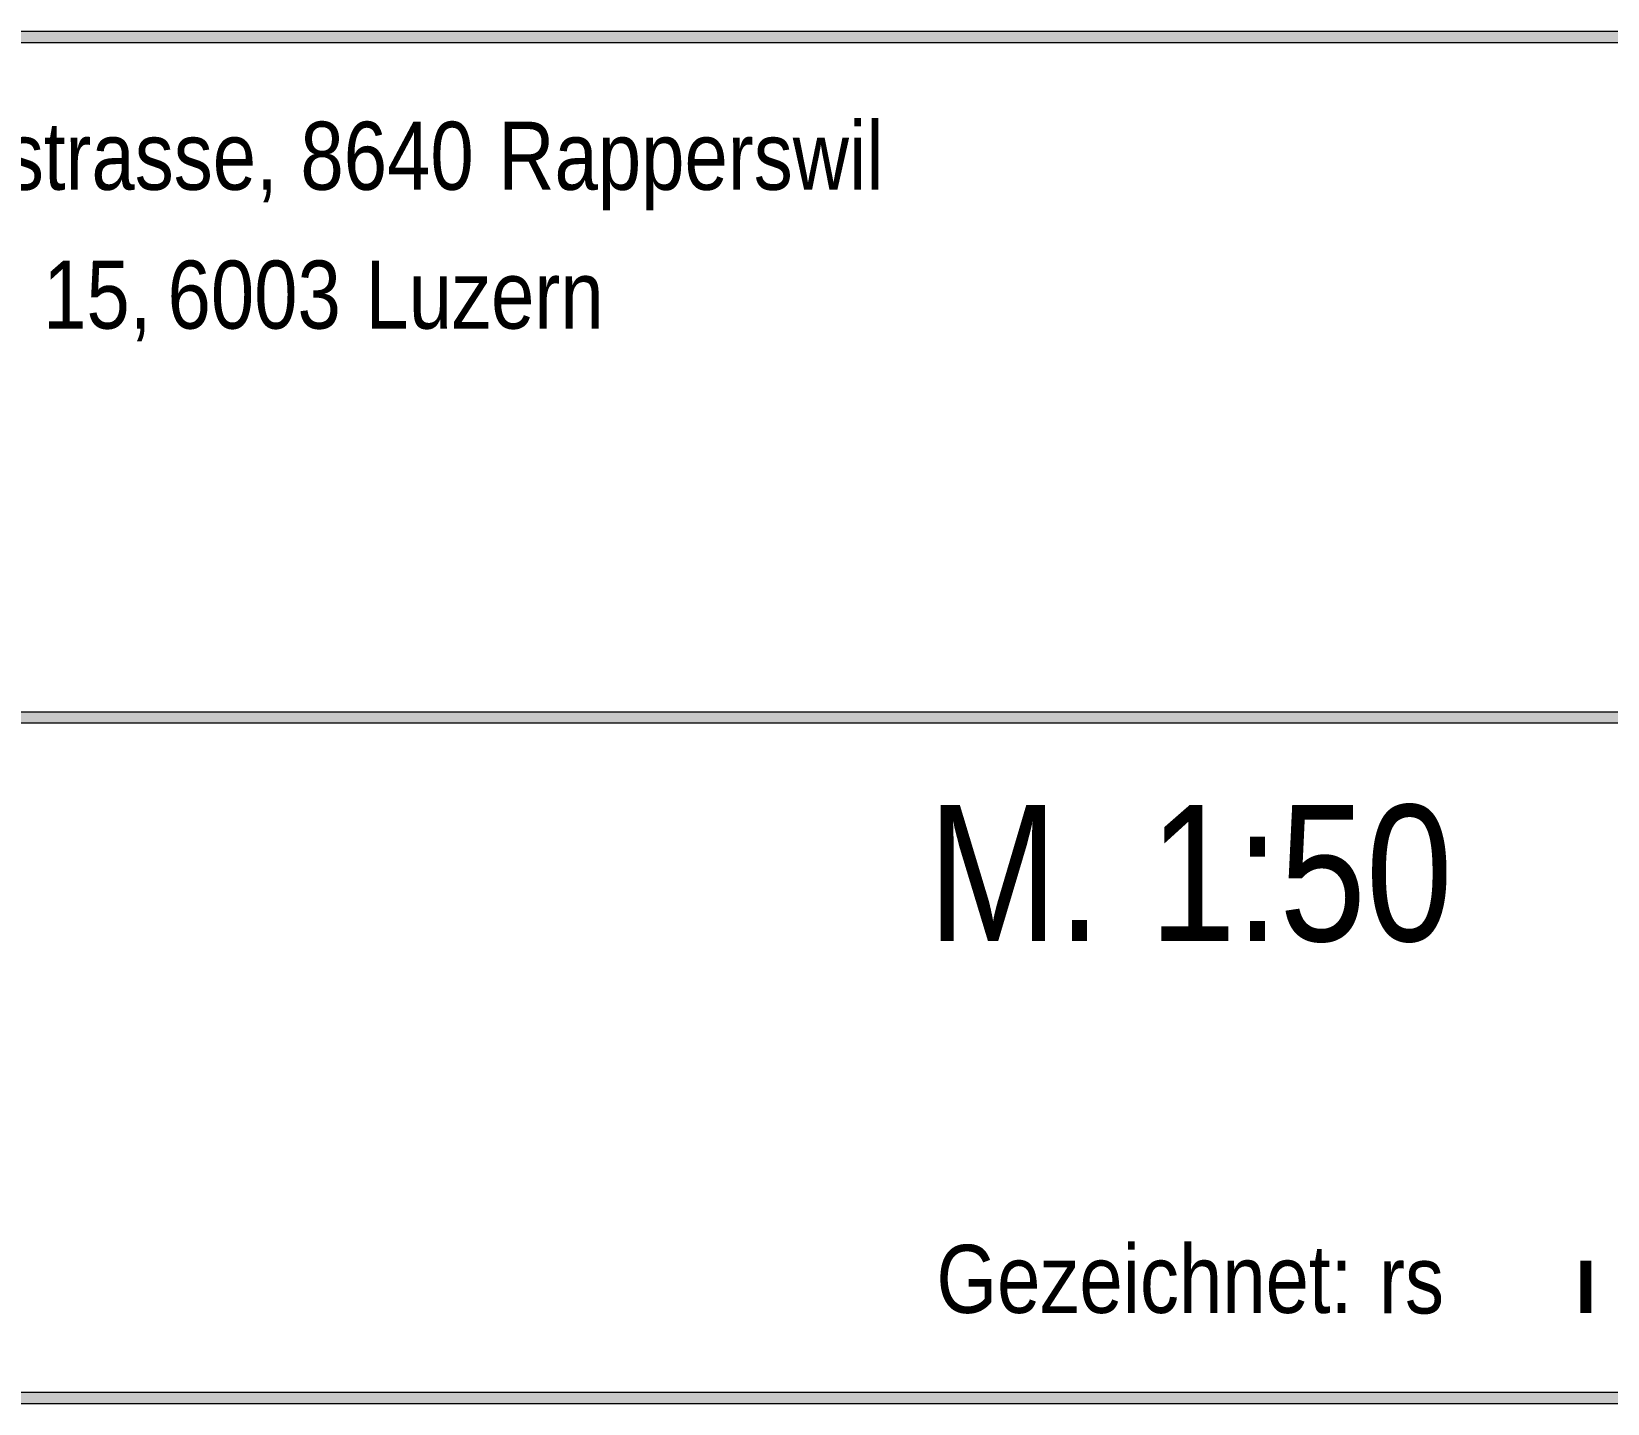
# Model space of a CAD drawing. Extents: x -1 to 1342, y -35 to 723.
# Drawn here: x 1110.3 to 1168.2, y 216.8 to 267.2 of the extents above; entities that cross this region are included whole.
import ezdxf

# ---------------------------------------------------------------- set-up
doc = ezdxf.new("R2010")
doc.units = 0
doc.layers.get('0').update_dxf_attribs({"lineweight": 18})
doc.layers.add('900 Layout Beschriftungen', color=7, linetype='Continuous', lineweight=25)
doc.layers.add('P11_Plankopf_Ausführung_AF_4_800 Plankopf', color=7, linetype='Continuous', lineweight=25)
doc.styles.get("Standard").update_dxf_attribs({"font": 'arial.ttf'})

# ---------------------------------------------------------------- blocks, each defined once
blk = doc.blocks.new('Referenz-A0SKLQSHLL', base_point=(1054.478, 131.388))
at = {"layer": 'P11_Plankopf_Ausführung_AF_4_800 Plankopf', "color": 0, "linetype": 'Continuous', "lineweight": 13, "ltscale": 16.9}
for p, q in [((1252.827, 267.2), (1054.827, 267.2)), ((1054.827, 266.8), (1252.827, 266.8)), ((1252.827, 242.2), (1054.827, 242.2)), ((1054.827, 241.8), (1252.827, 241.8)), ((1252.827, 217.2), (1054.827, 217.2)), ((1054.827, 216.8), (1252.827, 216.8))]:
    blk.add_line(p, q, dxfattribs=at)
at = {"layer": 'P11_Plankopf_Ausführung_AF_4_800 Plankopf', "color": 0, "linetype": 'Continuous', "lineweight": 0, "ltscale": 0.0169}
for points in [[(1054.827, 266.8), (1252.827, 266.8), (1054.827, 267.2)], [(1252.827, 266.8), (1252.827, 267.2), (1054.827, 267.2)], [(1054.827, 241.8), (1252.827, 241.8), (1054.827, 242.2)], [(1252.827, 241.8), (1252.827, 242.2), (1054.827, 242.2)], [(1054.827, 216.8), (1252.827, 216.8), (1054.827, 217.2)], [(1252.827, 216.8), (1252.827, 217.2), (1054.827, 217.2)]]:
    blk.add_solid(points, dxfattribs=at)
at = {"layer": '900 Layout Beschriftungen', "color": 0, "lineweight": 13, "attachment_point": 1}
for s, insert, char_height in [('{\\fArial Narrow;M.}', (1143.238, 238.786), 5), ('{\\fArial Narrow;1:50}', (1151.374, 238.786), 5), ('{\\fArial Narrow;rs}', (1159.819, 222.607), 2.5)]:
    blk.add_mtext(s, dxfattribs=dict(at, insert=insert, char_height=char_height))
at = {"layer": 'P11_Plankopf_Ausführung_AF_4_800 Plankopf', "color": 0, "linetype": 'Continuous', "lineweight": 13, "ltscale": 0.0169, "char_height": 2.5, "attachment_point": 1}
for s, insert in [('{\\fArial Narrow;Jonastrasse,}', (1103.103, 263.886)), ('{\\fArial Narrow;8640}', (1120.174, 263.886)), ('{\\fArial Narrow;Rapperswil}', (1127.447, 263.886)), ('{\\fArial Narrow;15,}', (1110.718, 258.786)), ('{\\fArial Narrow;6003}', (1115.291, 258.786)), ('{\\fArial Narrow;Luzern}', (1122.564, 258.786)), ('{\\fArial Narrow;Gezeichnet:}', (1143.55, 222.626)), ('{\\fArial Narrow|b1|i0;ı}', (1167.019, 222.626))]:
    blk.add_mtext(s, dxfattribs=dict(at, insert=insert))

msp = doc.modelspace()

# ---------------------------------------------------------------- block references
at = {"color": 8, "lineweight": 25, "ltscale": 0.25, "true_color": 0x808080}
msp.add_blockref('Referenz-A0SKLQSHLL', (1054.478, 131.388), dxfattribs=at)

doc.saveas('drawing.dxf')
